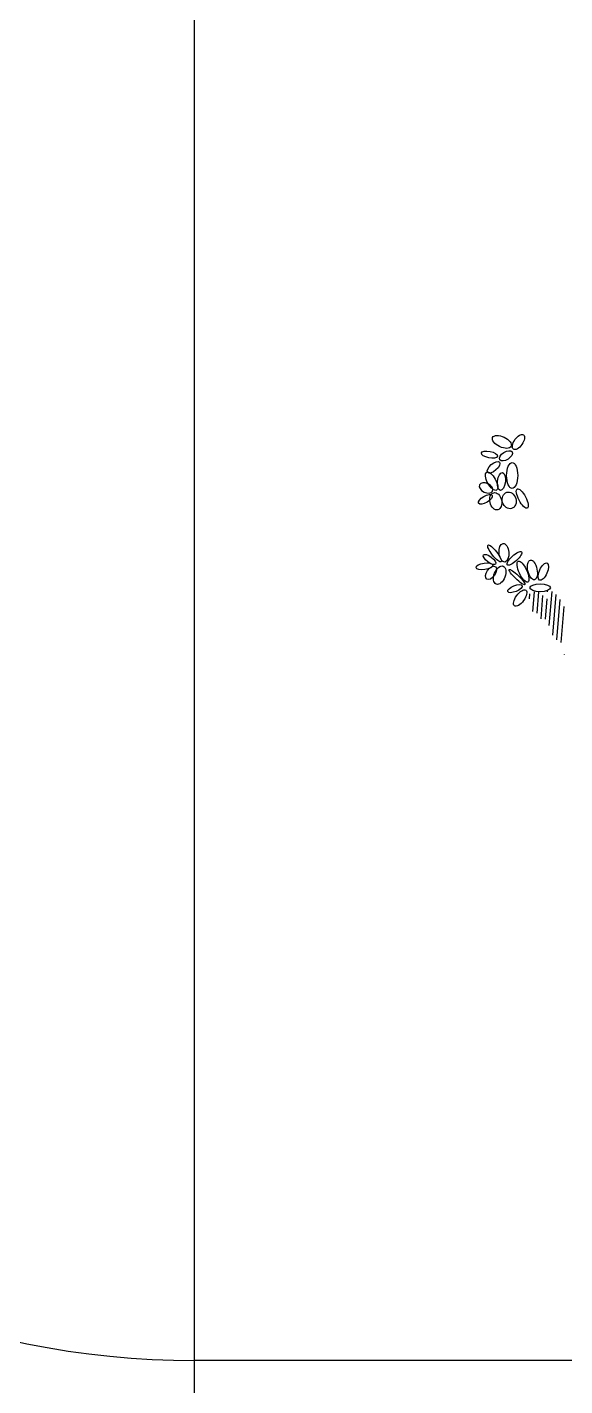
# Model space of a CAD drawing. Header units: millimetres. Extents: x 1590 to 1932, y -48 to 167.
# Drawn here: x 1623.8 to 1626.33, y 11.2 to 17.6 of the extents above; entities that cross this region are included whole.
import ezdxf

# ---------------------------------------------------------------- set-up
doc = ezdxf.new("R2010")
doc.units = ezdxf.units.MM
doc.header["$LTSCALE"] = 0.1
doc.header["$MEASUREMENT"] = 0
doc.layers.get('0').update_dxf_attribs({"linetype": 'CONTINUOUS'})
for name, color, linetype in [('MUEBLES', 1, 'CONTINUOUS'), ('PARED', 4, 'CONTINUOUS'), ('TERRENO', 4, 'CONTINUOUS')]:
    doc.layers.add(name, color=color, linetype=linetype)

# ---------------------------------------------------------------- blocks, each defined once
blk = doc.blocks.new('E6', base_point=(554.09564, 428.344445))
blk.add_circle((554.330218, 428.344445), 0.234577)
blk = doc.blocks.new('ARB-9')
at = {"color": 0}
for p, q in [((25.557, 8.8441), (25.557, 9.0349)), ((25.5777, 8.865), (25.5777, 9.0567)), ((25.5984, 8.9077), (25.5984, 9.069)), ((25.619, 9.0653), (25.619, 9.0752)), ((25.619, 8.9369), (25.619, 9.0331)), ((25.6397, 8.9362), (25.6397, 9.0465)), ((25.6604, 8.9619), (25.6604, 9.0627)), ((25.6811, 8.9681), (25.6811, 9.0603)), ((25.7018, 9.0264), (25.7018, 9.0502)), ((25.5363, 8.8331), (25.5363, 9.0032)), ((25.5156, 8.7777), (25.5156, 8.7793))]:
    blk.add_line(p, q, dxfattribs=at)
for p, xscale, yscale, zscale, rotation in [((25.8342, 9.7228), 0.1758367028017242, -0.08556640991379312, 0.1758367028017242, 119.944796), ((25.8462, 9.7358), 0.2062085081896552, -0.1045811773706897, 0.2062085081896552, 20.744685), ((25.8398, 9.7099), 0.1454649148706897, -0.07865196012931033, 0.1454649148706897, 322.530636), ((25.9069, 9.6839), 0.1638478474137931, -0.06568735150862069, 0.1638478474137931, 6.885925999999999), ((25.8254, 9.5379), 0.261357288362069, -0.1114956271551724, 0.261357288362069, 85.44208800000001), ((25.8798, 9.524), 0.1822307799568966, -0.07865196012931033, 0.1822307799568966, 92.20655800000002), ((25.8981, 9.524), 0.2062085081896552, -0.0847021015086207, 0.2062085081896552, 56.620077), ((25.895, 9.6571), 0.1574537877155173, -0.07173749288793103, 0.1574537877155173, 314.1184079999999), ((25.8014, 9.5379), 0.2181973635775862, -0.07260180129310345, 0.2181973635775862, 237.514893), ((25.9165, 9.518), 0.1454649148706897, 0.09161656875000002, 0.1454649148706897, 21.157575), ((25.8494, 9.518), 0.170241907112069, -0.1382891528017241, 0.170241907112069, 248.38077), ((25.9101, 9.5111), 0.1766359668103449, -0.1175457859913793, 0.1766359668103449, 252.313808), ((25.9165, 9.4981), 0.1574537877155173, -0.06568735150862069, 0.1574537877155173, 325.179835), ((25.819, 9.1766), 0.1950188993534483, -0.05877288426724138, 0.1950188993534483, 132.760736), ((25.8318, 9.1895), 0.1878255756465518, -0.09853101853448276, 0.1878255756465518, 79.93621999999999), ((25.8494, 9.1895), 0.212602567887931, -0.05272274288793104, 0.212602567887931, 47.239264), ((25.8742, 9.1766), 0.1518589745689655, -0.05877288426724138, 0.1518589745689655, 32.228389), ((25.6616, 9.1178), 0.1878255756465518, -0.07865196012931033, 0.1878255756465518, 109.518547), ((25.6855, 9.1178), 0.2006136950431035, -0.09248087715517243, 0.2006136950431035, 73.80598400000001), ((25.7159, 9.104), 0.2309855004310345, -0.07865196012931033, 0.2309855004310345, 60.76383000000001), ((25.7287, 9.091), 0.2181973635775862, -0.03889382586206896, 0.2181973635775862, 39.219307), ((25.8374, 9.1697), 0.1942196353448276, -0.1114956271551724, 0.1942196353448276, 286.618283), ((25.8742, 9.1636), 0.1518589745689655, -0.08556640991379312, 0.1518589745689655, 300.195482), ((25.8862, 9.1697), 0.170241907112069, -0.06568735150862069, 0.170241907112069, 347.7961789999999), ((25.7039, 9.0781), 0.2062085081896552, -0.07865196012931033, 0.2062085081896552, 175.292933), ((25.7407, 9.085), 0.1574537877155173, -0.0596371926724138, 0.1574537877155173, 333.206796), ((25.7223, 9.0651), 0.1942196353448276, -0.08556640991379312, 0.1942196353448276, 301.060408)]:
    blk.add_blockref('E6', p, dxfattribs=dict(xscale=xscale, yscale=yscale, zscale=zscale, rotation=rotation))

msp = doc.modelspace()

# ---------------------------------------------------------------- linework, layer by layer
at = {"layer": 'PARED', "color": 3}
msp.add_line((1630.7358, 11.3154), (1624.5873, 11.3154), dxfattribs=at)
msp.add_arc((1624.5871, 15.31), 3.9946, 178.93995, 270.00981, dxfattribs=at)
at = {"layer": 'TERRENO', "color": 5, "linetype": 'Continuous'}
msp.add_line((1624.5927, -20.9342), (1624.5672, 128.1062), dxfattribs=at)

# ---------------------------------------------------------------- block references
at = {"layer": 'MUEBLES', "color": 2, "xscale": -1, "rotation": 355.3379117625992}
msp.add_blockref('ARB-9', (1651.0489, 3.8218), dxfattribs=at)

doc.saveas('drawing.dxf')
